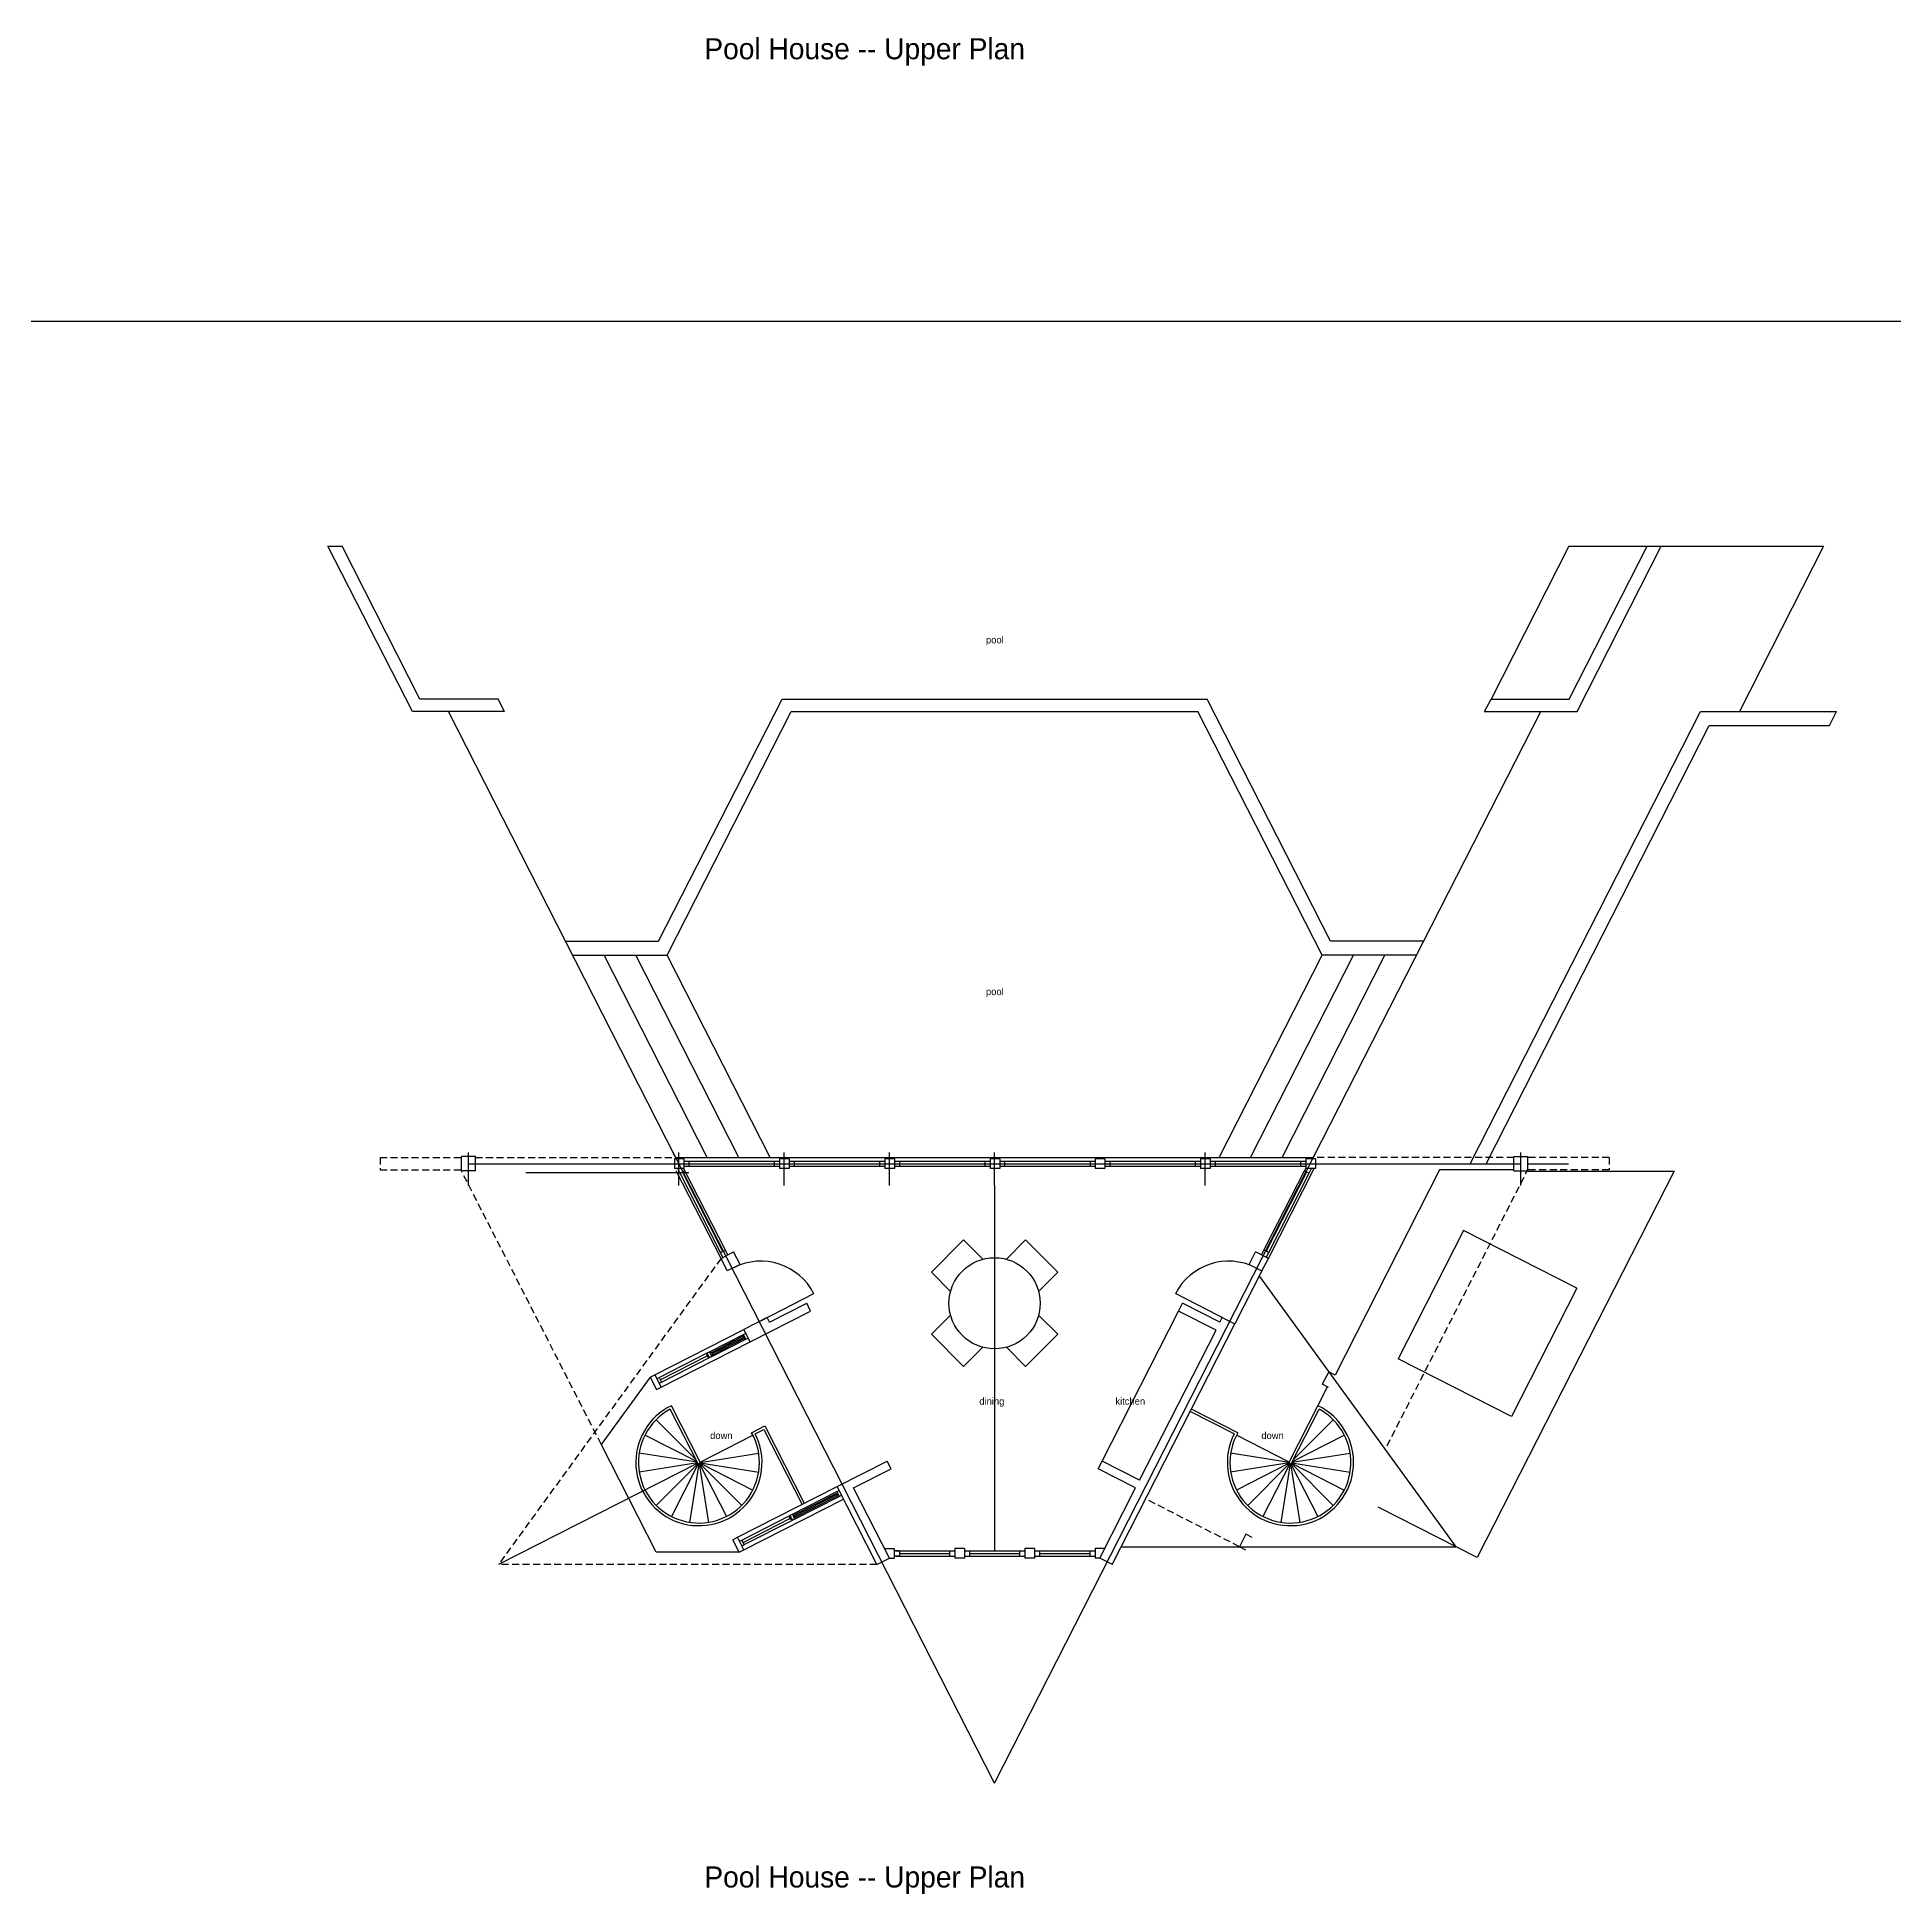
# Model space of a CAD drawing. Header units: inches. Extents: x 0 to 5835, y -2804 to 1896.
# Drawn here: x 1386 to 2446, y -2804 to -1745 of the extents above; entities that cross this region are included whole.
import ezdxf

# ---------------------------------------------------------------- set-up
doc = ezdxf.new("R2010")
doc.units = ezdxf.units.IN
doc.header["$LTSCALE"] = 8
doc.header["$MEASUREMENT"] = 0
doc.linetypes.add('DASHED', pattern=[0.75, 0.5, -0.25])
for name, color, linetype in [('A-Elev', 7, 'CONTINUOUS'), ('A-Elev-South', 7, 'CONTINUOUS'), ('A-millwork', 252, 'CONTINUOUS'), ('A-walls', 7, 'CONTINUOUS'), ('construction', 160, 'CONTINUOUS')]:
    doc.layers.add(name, color=color, linetype=linetype)
doc.styles.get("Standard").update_dxf_attribs({"font": 'txt', "height": 0.2})

msp = doc.modelspace()

# ---------------------------------------------------------------- linework, layer by layer
at = {"layer": 'A-Elev', "color": 3}
for p, q in [((1914.5, -2430.9), (1896.2, -2449.3)), ((1914.5, -2430.9), (1925.5, -2441.9)), ((1949.9, -2430.9), (1938.9, -2441.9)), ((1949.9, -2430.9), (1968.3, -2449.3)), ((1896.2, -2449.3), (1907.1, -2460.3)), ((1968.3, -2449.3), (1957.3, -2460.3)), ((1896.2, -2484.7), (1907.1, -2473.7)), ((1968.3, -2484.7), (1957.3, -2473.7)), ((1914.5, -2503), (1896.2, -2484.7)), ((1949.9, -2503), (1968.3, -2484.7)), ((1914.5, -2503), (1925.5, -2492.1)), ((1949.9, -2503), (1938.9, -2492.1))]:
    msp.add_line(p, q, dxfattribs=at)
at = {"layer": 'A-Elev'}
for p, q in [((1787.1, -2444.8, 8376), (1779.8, -2448.5, 8376)), ((2077.4, -2444.8, 8376), (2084.6, -2448.5, 8376)), ((1802.5, -2475.1, 8376), (1789.2, -2481.9, 8376)), ((2061.9, -2475.1, 8376), (2069.2, -2478.8, 8376))]:
    msp.add_line(p, q, dxfattribs=at)
at = {"layer": 'A-Elev', "color": 252}
msp.add_line((2084.6, -2448.5, 8376), (2069.2, -2478.8, 8376), dxfattribs=at)
at = {"layer": 'A-Elev', "color": 253}
for centre, start, end in [((1798.9, -2477, 8376), 27, 117), ((2065.6, -2477, 8376), 63, 153)]:
    msp.add_arc(centre, 34, start, end, dxfattribs=at)
at = {"layer": 'A-Elev-South', "color": 253}
for p, q in [((2259.6, -2035.3, 8376), (2215.3, -2122.5, 8376)), ((2404.8, -2035.3), (2356.9, -2129.6))]:
    msp.add_line(p, q, dxfattribs=at)
at = {"layer": 'A-millwork'}
msp.add_line((1993.5, -2557), (2037.1, -2471.4), dxfattribs=at)
at = {"layer": 'A-walls', "color": 253}
for p, q in [((1600.2, -2129.6, 8376), (1552.1, -2035.3, 8376)), ((1552.1, -2035.3, 8376), (1560.1, -2035.3, 8376)), ((1604.5, -2122.5, 8376), (1560.1, -2035.3, 8376)), ((2259.6, -2035.3, 8376), (2304.3, -2035.3, 8376)), ((2259.9, -2122.5, 8376), (2304.3, -2035.3, 8376)), ((2264.3, -2129.6, 8376), (2312.3, -2035.3, 8376)), ((2304.3, -2035.3, 8376), (2312.3, -2035.3, 8376)), ((2312.3, -2035.3, 8376), (2404.8, -2035.3, 8376)), ((1649.2, -2122.5, 8376), (1604.5, -2122.5, 8376)), ((1652.8, -2129.6, 8376), (1649.2, -2122.5, 8376)), ((2211.6, -2129.6, 8376), (2215.3, -2122.5, 8376)), ((2215.3, -2122.5, 8376), (2259.9, -2122.5, 8376)), ((1652.8, -2129.6, 8376), (1600.2, -2129.6, 8376)), ((1750.1, -2383.4, 8376), (1620.8, -2129.6, 8376)), ((2114.3, -2383.4, 8376), (2243.6, -2129.6, 8376)), ((2203.4, -2387.4, 5.9), (2334.7, -2129.6, 5.9)), ((2211.6, -2129.6, 8376), (2264.3, -2129.6, 8376)), ((2212.4, -2387.4, 5.9), (2339.6, -2137.6, 5.9)), ((2334.7, -2129.6, 8376), (2412.3, -2129.6, 8376)), ((2339.6, -2137.6), (2408.2, -2137.6)), ((2408.2, -2137.6), (2412.3, -2129.6, 8376)), ((1750.4, -2383.9), (2114.1, -2383.9)), ((1776, -2438.1, 8376), (1752.9, -2392.8)), ((1777.3, -2437.5, 16752), (1754.2, -2392.1, 8376)), ((1778.7, -2436.8, 8376), (1755.6, -2391.4)), ((1758.1, -2385.9, 8376), (1806.6, -2385.9, 8376)), ((1758.1, -2388.9, 8376), (1806.6, -2388.9, 8376)), ((1818.1, -2385.9, 8376), (1866.6, -2385.9, 8376)), ((1818.1, -2388.9, 8376), (1866.6, -2388.9, 8376)), ((1878.1, -2385.9, 8376), (1926.6, -2385.9, 8376)), ((1878.1, -2388.9, 8376), (1926.6, -2388.9, 8376)), ((1938.1, -2385.9, 8376), (1986.6, -2385.9, 8376)), ((1938.1, -2388.9, 8376), (1986.6, -2388.9, 8376)), ((1998.1, -2385.9, 8376), (2046.6, -2385.9, 8376)), ((1998.1, -2388.9, 8376), (2046.6, -2388.9, 8376)), ((2058.1, -2385.9, 0), (2106.6, -2385.9, 0)), ((2058.1, -2388.9, 0), (2106.6, -2388.9, 0)), ((2085.8, -2436.8, 8376), (2108.9, -2391.4)), ((2087.1, -2437.5, 16752), (2110.2, -2392.1, 8376)), ((2088.5, -2438.1, 8376), (2111.6, -2392.8)), ((2185.9, -2390.9, -12300.9), (2126.3, -2507.9, -12300.9)), ((1738.5, -2507.7, 8376), (1789.2, -2481.9, 8376)), ((1742.1, -2514.9, 8376), (1792.9, -2489, 8376)), ((2100.2, -2557.5, 8376), (2122, -2514.7, 8376)), ((1762.9, -2558.1, 8376), (1747.3, -2527.4, 8376)), ((1764.3, -2557.5, 8376), (1747.9, -2525.4, 8376)), ((2068.8, -2541.4, 8376), (2043.8, -2528.7, 8376)), ((2070.8, -2540.8, 8376), (2044.5, -2527.4, 8376)), ((2101.5, -2558.1, 8376), (2117.2, -2527.4, 8376)), ((1793.6, -2540.8, 8376), (1801.2, -2536.9, 8376)), ((1795.7, -2541.4, 8376), (1800.6, -2539, 8376)), ((1800.6, -2539, 8376), (1822.4, -2581.7, 8376)), ((1801.2, -2536.9, 8376), (1823.7, -2581, 8376)), ((1785.7, -2600.4, 8376), (1842.4, -2571.5, 8376)), ((1789.3, -2607.5, 8376), (1846.1, -2578.6, 8376)), ((1875.9, -2608.1, -13696.4), (1909.5, -2608.1, -10625.9)), ((1875.9, -2611.1, -13696.4), (1909.5, -2611.1, -10625.9)), ((1915, -2608.1, -10992.9), (1946.4, -2608.1, -16746.1)), ((1915, -2611.1, -10992.9), (1946.4, -2611.1, -16746.1)), ((1957.9, -2608.1, -16746.1), (1986.5, -2608.1, 8376)), ((1957.9, -2611.1, -16746.1), (1986.5, -2611.1, 8376))]:
    msp.add_line(p, q, dxfattribs=at)
at = {"layer": 'A-walls', "color": 252}
for p, q in [((1740.6, -2260.6, 8376), (1811, -2122.5, 8376)), ((1811, -2122.5, 8376), (2053.5, -2122.5, 8376)), ((2123.8, -2260.6, 8376), (2053.5, -2122.5, 8376)), ((1745.5, -2268.6, 8376), (1816.3, -2129.6, 8376)), ((1816.3, -2129.6, 8376), (2048.1, -2129.6, 8376)), ((2118.9, -2268.6, 8376), (2048.1, -2129.6, 8376)), ((1687.5, -2260.6, 8376), (1740.6, -2260.6, 8376)), ((2176.9, -2260.6, 8376), (2123.8, -2260.6, 8376)), ((1691.7, -2268.6, 8376), (1745.5, -2268.6, 8376)), ((1768.4, -2383.9, 8376), (1709.6, -2268.6, 8376)), ((1786.3, -2383.9, 8376), (1727.6, -2268.6, 8376)), ((1804.2, -2383.9, 8376), (1745.5, -2268.6, 8376)), ((2060.2, -2383.9, 8376), (2118.9, -2268.6, 8376)), ((2078.1, -2383.9, 8376), (2136.9, -2268.6, 8376)), ((2096.1, -2383.9, 8376), (2154.8, -2268.6, 8376)), ((2172.8, -2268.6, 8376), (2118.9, -2268.6, 8376)), ((1776.2, -2441.4, 8376), (1750.7, -2391.4, 8376)), ((2088.3, -2441.4, 8376), (2114.4, -2390.1, 8376)), ((2319.6, -2391.7, -8370.1), (2207.3, -2612, -8370.1)), ((2212.4, -2387.4, 5.9), (2228.2, -2387.4, 8376)), ((2236.2, -2387.4, 5.9), (2259.5, -2387.4, 12306.8)), ((2236.2, -2391.7, 8376), (2319.6, -2391.7, 8376)), ((2199.5, -2425.5, -16746.1), (2162.3, -2498.6, -16746.1)), ((2264.1, -2458.4, -16746.1), (2199.6, -2425.5, -16746.1)), ((2264.1, -2458.4, -16746.1), (2226.9, -2531.5, -16746.1)), ((1769.7, -2494.7, 8376), (1789, -2484.8, 8376)), ((1770.7, -2495, 8376), (1788.7, -2485.8, 8376)), ((1771, -2497.3, 8376), (1790.4, -2487.5, 8376)), ((1771.3, -2496.3, 8376), (1789.4, -2487.1, 8376)), ((1740.9, -2509.3, 8376), (1768.3, -2495.3, 8376)), ((1742.3, -2512, 8376), (1769.7, -2498, 8376)), ((2226.9, -2531.5, -16746.1), (2162.3, -2498.6, -16746.1)), ((1762.5, -2557.2, 8376), (1732.8, -2542.1, 8376)), ((1761.9, -2556.1, 8376), (1739.2, -2533.4, 8376)), ((1764.3, -2557.5, 8376), (1794.3, -2542.1, 8376)), ((2100.2, -2557.5, 8376), (2070.1, -2542.1, 8376)), ((2102, -2557.2, 8376), (2131.6, -2542.1, 8376)), ((2102.6, -2556.1, 8376), (2125.2, -2533.4, 8376)), ((1762.7, -2557.6, 8376), (1729.5, -2552.4, 8376)), ((1764.3, -2557.7, 8376), (1797.7, -2552.4, 8376)), ((2100.1, -2557.7, 8376), (2066.8, -2552.4, 8376)), ((2101.8, -2557.6, 8376), (2134.9, -2552.4, 8376)), ((1762.9, -2558.1, 8376), (1649.3, -2616, 8376)), ((1762.8, -2557.9, 8376), (1729.5, -2563.2, 8376)), ((1763.1, -2558.3, 8376), (1739.2, -2582.2, 8376)), ((1763.2, -2558.5, 8376), (1747.9, -2588.5, 8376)), ((1763.5, -2558.5, 8376), (1758.2, -2591.9, 8376)), ((1763.7, -2558.5, 8376), (1769, -2591.9, 8376)), ((1763.9, -2558.5, 8376), (1779.3, -2588.5, 8376)), ((1764.1, -2558.3, 8376), (1788, -2582.2, 8376)), ((1764.3, -2557.9, 8376), (1797.7, -2563.2, 8376)), ((1764.3, -2558.1, 8376), (1794.3, -2573.5, 8376)), ((2100.1, -2557.9, 8376), (2066.8, -2563.2, 8376)), ((2100.2, -2558.1, 8376), (2070.1, -2573.5, 8376)), ((2100.3, -2558.3, 8376), (2076.5, -2582.2, 8376)), ((2100.5, -2558.5, 8376), (2085.2, -2588.5, 8376)), ((2100.7, -2558.5, 8376), (2095.5, -2591.9, 8376)), ((2101, -2558.5, 8376), (2106.2, -2591.9, 8376)), ((2101.2, -2558.5, 8376), (2116.5, -2588.5, 8376)), ((2101.4, -2558.3, 8376), (2125.2, -2582.2, 8376)), ((2101.5, -2558.1, 8376), (2131.6, -2573.5, 8376)), ((2101.6, -2557.9, 8376), (2134.9, -2563.2, 8376)), ((1816.9, -2587.3, 8376), (1842.2, -2574.4, 8376)), ((1817.9, -2587.6, 8376), (1841.9, -2575.4, 8376)), ((1818.2, -2590, 8376), (1843.6, -2577.1, 8376)), ((1818.6, -2589, 8376), (1842.6, -2576.7, 8376)), ((2207.3, -2612, 8376), (2150.9, -2583.2, 8376)), ((1788.1, -2602, 8376), (1815.5, -2588, 8376)), ((1789.5, -2604.6, 8376), (1816.9, -2590.7, 8376))]:
    msp.add_line(p, q, dxfattribs=at)
at = {"layer": 'A-walls', "color": 5}
for p, q in [((1632.2, -2399.9), (1632.2, -2381.1)), ((1932.2, -2740.6, 8376), (1749, -2381.1, 8376)), ((1752.2, -2399.9, 8376), (1752.2, -2381.1, 8376)), ((1812.2, -2399.9, 8376), (1812.2, -2381.1, 8376)), ((1872.2, -2399.9, 8376), (1872.2, -2381.1, 8376)), ((1932.2, -2740.6, 8376), (2115.4, -2381.1, 8376)), ((1932.2, -2399.9, 8376), (1932.2, -2381.1, 8376)), ((1932.2, -2399.9, 8376), (1932.2, -2381.1, 8376)), ((2052.2, -2399.9), (2052.2, -2381.1)), ((2232.2, -2399.9), (2232.2, -2381.1)), ((1632.2, -2387.4, 8376), (2232.2, -2387.4, 8376)), ((1664.9, -2392.4, -8136), (1757.9, -2392.4, -8136))]:
    msp.add_line(p, q, dxfattribs=at)
at = {"layer": 'A-walls', "color": 252, "linetype": 'DASHED'}
for p, q in [((1581.8, -2383.9), (1581.8, -2390.9)), ((1581.8, -2383.9), (1628.2, -2383.9)), ((1581.8, -2390.9), (1628.2, -2390.9)), ((1707.9, -2547.4), (1628.1, -2391.3)), ((1636.2, -2383.9), (1748.2, -2383.9)), ((2228.2, -2383.9), (2116.2, -2383.9)), ((2156, -2548.3), (2236.2, -2390.9)), ((2282.7, -2383.9), (2236.2, -2383.9)), ((2282.7, -2390.9), (2236.2, -2390.9)), ((2282.7, -2383.9), (2282.7, -2390.9))]:
    msp.add_line(p, q, dxfattribs=at)
at = {"layer": 'A-walls'}
for p, q in [((1628.2, -2391.4, 8376), (1628.2, -2383.4, 8376)), ((1636.2, -2383.4, 8376), (1628.2, -2383.4, 8376)), ((1636.2, -2391.4, 8376), (1628.2, -2391.4, 8376)), ((1636.2, -2391.4, 8376), (1636.2, -2383.4, 8376)), ((1749.6, -2384.6, 8376), (1749.6, -2390.1, 8376)), ((1755.1, -2384.6, 8376), (1749.6, -2384.6, 8376)), ((1755.1, -2390.1, 8376), (1749.6, -2390.1, 8376)), ((1752.9, -2392.8), (1751.5, -2390.1)), ((1752.9, -2392.8), (1755.6, -2391.4)), ((1755.6, -2391.4), (1754.9, -2390.1)), ((1755.1, -2384.6, 8376), (1755.1, -2390.1, 8376)), ((1755.1, -2385.9, 8376), (1758.1, -2385.9, 8376)), ((1755.1, -2388.9, 8376), (1758.1, -2388.9, 8376)), ((1758.1, -2388.9, 8376), (1758.1, -2385.9, 8376)), ((1758.1, -2387.4, 8376), (1806.6, -2387.4, 8376)), ((1806.6, -2385.9, 8376), (1806.6, -2388.9, 8376)), ((1806.6, -2385.9, 8376), (1809.6, -2385.9, 8376)), ((1806.6, -2385.9, 8376), (1806.6, -2388.9, 8376)), ((1806.6, -2385.9, 8376), (1809.6, -2385.9, 8376)), ((1806.6, -2388.9, 8376), (1809.6, -2388.9, 8376)), ((1806.6, -2388.9, 8376), (1809.6, -2388.9, 8376)), ((1809.6, -2384.6, 8376), (1809.6, -2390.1, 8376)), ((1812.3, -2384.6, 8376), (1809.6, -2384.6, 8376)), ((1815.1, -2390.1, 8376), (1809.6, -2390.1, 8376)), ((1815.1, -2384.6, 8376), (1812.3, -2384.6, 8376)), ((1815.1, -2384.6, 8376), (1815.1, -2390.1, 8376)), ((1815.1, -2385.9, 8376), (1818.1, -2385.9, 8376)), ((1815.1, -2388.9, 8376), (1818.1, -2388.9, 8376)), ((1818.1, -2388.9, 8376), (1818.1, -2385.9, 8376)), ((1818.1, -2387.4, 8376), (1866.6, -2387.4, 8376)), ((1866.6, -2385.9, 8376), (1869.6, -2385.9, 8376)), ((1866.6, -2385.9, 8376), (1866.6, -2388.9, 8376)), ((1866.6, -2385.9, 8376), (1869.6, -2385.9, 8376)), ((1866.6, -2385.9, 8376), (1866.6, -2388.9, 8376)), ((1866.6, -2388.9, 8376), (1869.6, -2388.9, 8376)), ((1866.6, -2388.9, 8376), (1869.6, -2388.9, 8376)), ((1869.6, -2384.6, 8376), (1869.6, -2390.1, 8376)), ((1872.3, -2384.6, 8376), (1869.6, -2384.6, 8376)), ((1875.1, -2390.1, 8376), (1869.6, -2390.1, 8376)), ((1875.1, -2384.6, 8376), (1872.3, -2384.6, 8376)), ((1875.1, -2384.6, 8376), (1875.1, -2390.1, 8376)), ((1875.1, -2385.9, 8376), (1878.1, -2385.9, 8376)), ((1875.1, -2388.9, 8376), (1878.1, -2388.9, 8376)), ((1878.1, -2388.9, 8376), (1878.1, -2385.9, 8376)), ((1878.1, -2387.4, 8376), (1926.6, -2387.4, 8376)), ((1926.6, -2385.9, 8376), (1926.6, -2388.9, 8376)), ((1926.6, -2385.9, 8376), (1929.6, -2385.9, 8376)), ((1926.6, -2385.9, 8376), (1926.6, -2388.9, 8376)), ((1926.6, -2385.9, 8376), (1929.6, -2385.9, 8376)), ((1926.6, -2385.9, 8376), (1929.6, -2385.9, 8376)), ((1926.6, -2385.9, 8376), (1926.6, -2388.9, 8376)), ((1926.6, -2388.9, 8376), (1929.6, -2388.9, 8376)), ((1926.6, -2388.9, 8376), (1929.6, -2388.9, 8376)), ((1926.6, -2388.9, 8376), (1929.6, -2388.9, 8376)), ((1929.6, -2384.6, 8376), (1929.6, -2390.1, 8376)), ((1929.6, -2384.6, 8376), (1929.6, -2390.1, 8376)), ((1932.3, -2384.6, 8376), (1929.6, -2384.6, 8376)), ((1932.3, -2384.6, 8376), (1929.6, -2384.6, 8376)), ((1935.1, -2390.1, 8376), (1929.6, -2390.1, 8376)), ((1935.1, -2390.1, 8376), (1929.6, -2390.1, 8376)), ((1935.1, -2384.6, 8376), (1932.3, -2384.6, 8376)), ((1935.1, -2384.6, 8376), (1932.3, -2384.6, 8376)), ((1935.1, -2384.6, 8376), (1935.1, -2390.1, 8376)), ((1935.1, -2384.6, 8376), (1935.1, -2390.1, 8376)), ((1935.1, -2385.9, 8376), (1938.1, -2385.9, 8376)), ((1935.1, -2388.9, 8376), (1938.1, -2388.9, 8376)), ((1938.1, -2388.9, 8376), (1938.1, -2385.9, 8376)), ((1938.1, -2388.9, 8376), (1938.1, -2385.9, 8376)), ((1938.1, -2387.4, 8376), (1986.6, -2387.4, 8376)), ((1986.6, -2385.9, 8376), (1986.6, -2388.9, 8376)), ((1986.6, -2385.9, 8376), (1989.6, -2385.9, 8376)), ((1986.6, -2388.9, 8376), (1989.6, -2388.9, 8376)), ((1989.6, -2384.6, 8376), (1989.6, -2390.1, 8376)), ((1992.3, -2384.6, 8376), (1989.6, -2384.6, 8376)), ((1995.1, -2390.1, 8376), (1989.6, -2390.1, 8376)), ((1995.1, -2384.6, 8376), (1992.3, -2384.6, 8376)), ((1995.1, -2384.6, 8376), (1995.1, -2390.1, 8376)), ((1995.1, -2385.9, 8376), (1998.1, -2385.9, 8376)), ((1995.1, -2388.9, 8376), (1998.1, -2388.9, 8376)), ((1998.1, -2388.9, 8376), (1998.1, -2385.9, 8376)), ((1998.1, -2388.9, 8376), (1998.1, -2385.9, 8376)), ((1998.1, -2388.9, 8376), (1998.1, -2385.9, 8376)), ((1998.1, -2387.4, 8376), (2046.6, -2387.4, 8376)), ((2046.6, -2385.9, 8376), (2049.6, -2385.9, 8376)), ((2046.6, -2385.9, 8376), (2046.6, -2388.9, 8376)), ((2046.6, -2388.9, 8376), (2049.6, -2388.9, 8376)), ((2049.6, -2384.6, 8376), (2049.6, -2390.1, 8376)), ((2052.3, -2384.6, 8376), (2049.6, -2384.6, 8376)), ((2055.1, -2390.1, 8376), (2049.6, -2390.1, 8376)), ((2055.1, -2384.6, 8376), (2052.3, -2384.6, 8376)), ((2055.1, -2384.6, 8376), (2055.1, -2390.1, 8376)), ((2055.1, -2385.9, 8376), (2058.1, -2385.9, 8376)), ((2055.1, -2388.9, 8376), (2058.1, -2388.9, 8376)), ((2058.1, -2388.9, 0), (2058.1, -2385.9, 0)), ((2058.1, -2388.9, 0), (2058.1, -2385.9, 0)), ((2058.1, -2388.9, 0), (2058.1, -2385.9, 0)), ((2058.1, -2388.9, 8376), (2058.1, -2385.9, 8376)), ((2058.1, -2387.4, 0), (2106.6, -2387.4, 0)), ((2106.6, -2385.9, 0), (2109.6, -2385.9)), ((2106.6, -2385.9), (2106.6, -2388.9)), ((2106.6, -2388.9, 0), (2109.6, -2388.9, 0)), ((2108.9, -2391.4), (2109.6, -2390.1)), ((2111.6, -2392.8), (2108.9, -2391.4)), ((2109.6, -2384.6), (2109.6, -2390.1)), ((2112.3, -2384.6), (2109.6, -2384.6)), ((2115.1, -2390.1), (2109.6, -2390.1)), ((2111.6, -2392.8), (2112.9, -2390.1)), ((2115.1, -2384.6), (2112.3, -2384.6)), ((2115.1, -2384.6), (2115.1, -2390.1)), ((2203.4, -2387.4, 5.9), (2212.4, -2387.4, 5.9)), ((2228.2, -2391.4, 8376), (2228.2, -2383.4, 8376)), ((2228.2, -2383.4, 8376), (2236.2, -2383.4, 8376)), ((2228.2, -2391.4, 8376), (2236.2, -2391.4, 8376)), ((2236.2, -2391.4, 8376), (2236.2, -2383.4, 8376)), ((1776, -2438.1, 8376), (1778.7, -2436.8, 8376)), ((1777.3, -2440.8), (1776, -2438.1)), ((1776.2, -2441.4, 8376), (1783.4, -2437.7, 8376)), ((1779.8, -2448.5, 8376), (1776.2, -2441.4, 8376)), ((1780, -2439.5), (1778.7, -2436.8)), ((1787.1, -2444.8, 8376), (1783.4, -2437.7, 8376)), ((2077.4, -2444.8, 8376), (2081, -2437.7, 8376)), ((2088.3, -2441.4, 8376), (2081, -2437.7, 8376)), ((2084.4, -2439.5), (2085.8, -2436.8)), ((2084.6, -2448.5, 8376), (2088.3, -2441.4, 8376)), ((2088.5, -2438.1, 8376), (2085.8, -2436.8, 8376)), ((2087.1, -2440.8), (2088.5, -2438.1)), ((2083.3, -2451.7, 5.9), (2195.2, -2605.8, 5.9)), ((1798.9, -2477, 8376), (1829.2, -2461.5, 8376)), ((1803.9, -2477.8, 8376), (1825.1, -2467, 8376)), ((1827.3, -2471.4, 8376), (1825.1, -2467, 8376)), ((2065.6, -2477, 8376), (2035.3, -2461.5, 8376)), ((2037.1, -2471.4, 8376), (2039.4, -2467, 8376)), ((2037.1, -2471.4, 8376), (2039.4, -2467, 8376)), ((2037.1, -2471.4, 8376), (2039.4, -2467, 8376)), ((2060.6, -2477.8, 8376), (2039.4, -2467, 8376)), ((1792.9, -2489, 8376), (1827.3, -2471.4, 8376)), ((1803.9, -2477.8, 8376), (1802.5, -2475.1, 8376)), ((2060.6, -2477.8, 8376), (2061.9, -2475.1, 8376)), ((1771, -2495.7, 8376), (1789, -2486.5, 8376)), ((1789.4, -2485.4, 8376), (1788.7, -2485.8, 8376)), ((1788.7, -2485.8, 8376), (1789.4, -2487.1, 8376)), ((1789, -2484.8, 8376), (1790.4, -2484.1, 8376)), ((1790.4, -2487.5, 8376), (1789, -2484.8, 8376)), ((1792.9, -2489, 8376), (1789.2, -2481.9, 8376)), ((1789.4, -2487.1, 8376), (1790.1, -2486.8, 8376)), ((1790.4, -2487.5, 8376), (1791.7, -2486.8, 8376)), ((1999.3, -2616, 8376), (2069.2, -2478.8, 8376)), ((2014.9, -2567.9), (2058.5, -2482.3)), ((1741.6, -2510.6, 8376), (1768.3, -2497, 8376)), ((1768, -2496.3, 8376), (1768.7, -2496, 8376)), ((1768, -2496.3, 8376), (1768.7, -2497.7, 8376)), ((1768.3, -2495.3, 8376), (1769.7, -2494.7, 8376)), ((1769.7, -2498, 8376), (1768.3, -2495.3, 8376)), ((1769.3, -2497.3, 8376), (1768.7, -2497.7, 8376)), ((1771, -2497.3, 8376), (1769.7, -2494.7, 8376)), ((1769.7, -2498, 8376), (1771, -2497.3, 8376)), ((1770.7, -2495, 8376), (1770, -2495.3, 8376)), ((1770.7, -2495, 8376), (1771.3, -2496.3, 8376)), ((1770.7, -2496.7, 8376), (1771.3, -2496.3, 8376)), ((1735.8, -2509.1, 8376), (1707.9, -2547.5, 8376)), ((1735.8, -2509.1, 8376), (1738.5, -2507.7, 8376)), ((1735.8, -2509.1, 8376), (1739.4, -2516.2, 8376)), ((1738.5, -2507.7, 8376), (1742.1, -2514.9, 8376)), ((1739.6, -2510, 8376), (1740.9, -2509.3, 8376)), ((1740.9, -2509.3, 8376), (1742.3, -2512, 8376)), ((2122.7, -2506.1, 8376), (2119, -2513.2, 8376)), ((2126.3, -2507.9, 8376), (2122.7, -2506.1, 8376)), ((1739.4, -2516.2, 8376), (1742.1, -2514.9, 8376)), ((1740.9, -2512.6, 8376), (1742.3, -2512, 8376)), ((2122.6, -2515, 8376), (2119, -2513.2, 8376)), ((1842.4, -2571.5, 8376), (1870.9, -2557, 8376)), ((1851.8, -2572.3, 8376), (1873.2, -2561.4, 8376)), ((1873.2, -2561.4, 8376), (1870.9, -2557, 8376)), ((1991.3, -2561.4, 8376), (1993.5, -2557, 8376)), ((1991.3, -2561.4, 8376), (1993.5, -2557, 8376)), ((2012.6, -2572.3, 8376), (1991.3, -2561.4, 8376)), ((2014.9, -2567.9, 8376), (1993.5, -2557, 8376)), ((1842.2, -2574.4, 8376), (1843.6, -2573.7, 8376)), ((1865.1, -2616, 8376), (1842.4, -2571.5, 8376)), ((1872.2, -2612.4, 8376), (1851.8, -2572.3, 8376)), ((1992.2, -2612.3, 8376), (2012.6, -2572.3, 8376)), ((1818.2, -2588.3, 8376), (1842.3, -2576.1, 8376)), ((1842.6, -2576.7, 8376), (1841.9, -2575.4, 8376)), ((1842.2, -2574.4, 8376), (1843.6, -2577.1, 8376)), ((1843.3, -2576.4, 8376), (1842.6, -2576.7, 8376)), ((1843.6, -2577.1, 8376), (1844.9, -2576.4, 8376)), ((1788.8, -2603.3, 8376), (1815.5, -2589.7, 8376)), ((1815.9, -2588.7, 8376), (1815.2, -2589, 8376)), ((1815.9, -2590.3, 8376), (1815.2, -2589, 8376)), ((1815.5, -2588, 8376), (1816.9, -2587.3, 8376)), ((1815.5, -2588, 8376), (1816.9, -2590.7, 8376)), ((1815.9, -2590.3, 8376), (1816.6, -2590, 8376)), ((1816.9, -2587.3, 8376), (1818.2, -2590, 8376)), ((1816.9, -2590.7, 8376), (1818.2, -2590, 8376)), ((1817.2, -2588, 8376), (1817.9, -2587.6, 8376)), ((1818.6, -2589, 8376), (1817.9, -2587.6, 8376)), ((1818.6, -2589, 8376), (1817.9, -2589.3, 8376)), ((1783, -2601.8, 8376), (1785.7, -2600.4, 8376)), ((1786.6, -2608.9, 8376), (1783, -2601.8, 8376)), ((1789.3, -2607.5, 8376), (1785.7, -2600.4, 8376)), ((1786.8, -2602.6, 8376), (1788.1, -2602, 8376)), ((1789.5, -2604.6, 8376), (1788.1, -2602, 8376)), ((1788.2, -2605.3, 8376), (1789.5, -2604.6, 8376)), ((2075.5, -2598.7, 8376), (2071.8, -2605.8, 8376)), ((2079.1, -2600.6, 8376), (2075.5, -2598.7, 8376)), ((1786.6, -2608.9, 8376), (1739.3, -2608.9, 8376)), ((1786.6, -2608.9, 8376), (1789.3, -2607.5, 8376)), ((1865.1, -2616, 8376), (1872.2, -2612.4, 8376)), ((1869.5, -2606.8, 8376), (1875, -2606.8, 26017.8)), ((1872.2, -2612.3, -540.1), (1875, -2612.3, 8376)), ((1875, -2606.8, 8376), (1875, -2612.3, 8376)), ((1878, -2608.1, 8376), (1875, -2608.1, 8376)), ((1878, -2611.1, 8376), (1875, -2611.1, 8376)), ((1878, -2608.1, 8376), (1878, -2611.1, 8376)), ((1878, -2609.6, -13473.7), (1906.5, -2609.6, -10425.6)), ((1906.5, -2608.1, -13696.4), (1909.5, -2608.1, -13696.4)), ((1906.5, -2608.1, -13696.4), (1906.5, -2611.1, -13696.4)), ((1906.5, -2611.1, -13696.4), (1909.5, -2611.1, -13696.4)), ((1909.5, -2606.8, -13696.4), (1909.5, -2612.3, -13696.4)), ((1915, -2606.8, -13696.4), (1909.5, -2606.8, -13696.4)), ((1915, -2612.3, -13696.4), (1909.5, -2612.3, -13696.4)), ((1915, -2606.8, -13696.4), (1915, -2612.3, -13696.4)), ((1915, -2608.1, -13696.4), (1918, -2608.1, -13696.4)), ((1915, -2611.1, -13696.4), (1918, -2611.1, -13696.4)), ((1918, -2611.1, -13696.4), (1918, -2608.1, -13696.4)), ((1918, -2609.6, -11193.1), (1946.4, -2609.6, -16746.1)), ((1946.4, -2608.1, -16746.1), (1946.4, -2611.1, -16746.1)), ((1946.4, -2608.1, -16746.1), (1949.4, -2608.1, -16746.1)), ((1946.4, -2611.1, -16746.1), (1949.4, -2611.1, -16746.1)), ((1949.4, -2606.8, -16746.1), (1949.4, -2612.3, -16746.1)), ((1954.9, -2606.8, -16746.1), (1949.4, -2606.8, -16746.1)), ((1954.9, -2612.3, -16746.1), (1949.4, -2612.3, -16746.1)), ((1954.9, -2606.8, -16746.1), (1954.9, -2612.3, -16746.1)), ((1954.9, -2608.1, -16746.1), (1957.9, -2608.1, -16746.1)), ((1954.9, -2611.1, -16746.1), (1957.9, -2611.1, -16746.1)), ((1957.9, -2611.1, -16746.1), (1957.9, -2608.1, -16746.1)), ((1957.9, -2609.6, -16746.1), (1986.5, -2609.6, 8376)), ((1986.5, -2608.1, 8376), (1986.5, -2611.1, 8376)), ((1986.5, -2608.1, 8376), (1989.5, -2608.1, 8376)), ((1986.5, -2611.1, 8376), (1989.5, -2611.1, 8376)), ((1995, -2606.8, 8376), (1989.5, -2606.8, 26017.8)), ((1989.5, -2606.8, 8376), (1989.5, -2612.3, 8376)), ((1992.2, -2612.3, -540.1), (1989.5, -2612.3, 8376)), ((1999.5, -2616, 8376), (1992.2, -2612.3, 8376)), ((2004.7, -2605.8, 5.9), (2195.2, -2605.8, 5.9)), ((2075.4, -2607.7, 8376), (2071.8, -2605.8, 8376))]:
    msp.add_line(p, q, dxfattribs=at)
at = {"layer": 'A-walls', "color": 253, "linetype": 'Continuous'}
msp.add_line((2228.2, -2390.9), (2185.9, -2390.9), dxfattribs=at)
at = {"layer": 'A-walls', "color": 253, "linetype": 'DASHED'}
for p, q in [((1776.2, -2441.4, 8376), (1649.3, -2616, 8376)), ((2071.8, -2605.8, 8376), (2018.4, -2578.6, 8376)), ((1865.1, -2616, 8376), (1649.3, -2616, 8376))]:
    msp.add_line(p, q, dxfattribs=at)
at = {"layer": 'A-walls', "color": 7}
for p, q in [((2058.5, -2482.3, 8376), (2037.1, -2471.4, 8376)), ((2012.6, -2572.3, 8376), (1991.3, -2561.4, 8376)), ((2014.9, -2567.9, 8376), (1993.5, -2557, 8376))]:
    msp.add_line(p, q, dxfattribs=at)
at = {"layer": 'A-walls', "color": 7, "linetype": 'Continuous'}
msp.add_line((1739.3, -2608.9, -8376), (1707.8, -2547.4, -8376), dxfattribs=at)
at = {"layer": 'A-walls', "color": 3}
msp.add_circle((1932.2, -2467), 26, dxfattribs=at)
at = {"layer": 'A-walls', "color": 253}
for centre, radius, start, end in [((1763.6, -2557.8, 8376), 36, 115.8063, 27), ((1763.6, -2557.8, 8376), 34.5, 118.2457, 29.4919), ((2100.9, -2557.8, 8376), 36, 153, 64.1937), ((2100.9, -2557.8, 8376), 34.5, 150.5081, 61.7543)]:
    msp.add_arc(centre, radius, start, end, dxfattribs=at)
at = {"layer": 'A-walls'}
for centre, start, end in [((1763.6, -2557.8, 8376), 207, 27), ((2100.9, -2557.8, 8376), 153, 333)]:
    msp.add_arc(centre, 0.75, start, end, dxfattribs=at)
at = {"layer": 'construction'}
for p, q in [((327, -1907.1), (3647.1, -1907.1)), ((1932.2, -2399.9, 8376), (1932.2, -2608.1, 8376))]:
    msp.add_line(p, q, dxfattribs=at)

# ---------------------------------------------------------------- texts
at = {"layer": 'A-walls'}
for s, height, p in [('Pool House -- Upper Plan', 12, (1766.7, -1757.7)), ('pool', 4, (1927.3, -2090.7)), ('pool', 4, (1927.3, -2291.3)), ('dining', 4, (1923.5, -2524.8)), ('kitchen', 4, (2001.1, -2524.8)), ('down', 4, (1770, -2544.4)), ('down', 4, (2084.3, -2544.4)), ('Pool House -- Upper Plan', 12, (1766.7, -2800.1))]:
    msp.add_text(s, height=height, rotation=360, dxfattribs=at).set_placement(p)

doc.saveas('drawing.dxf')
